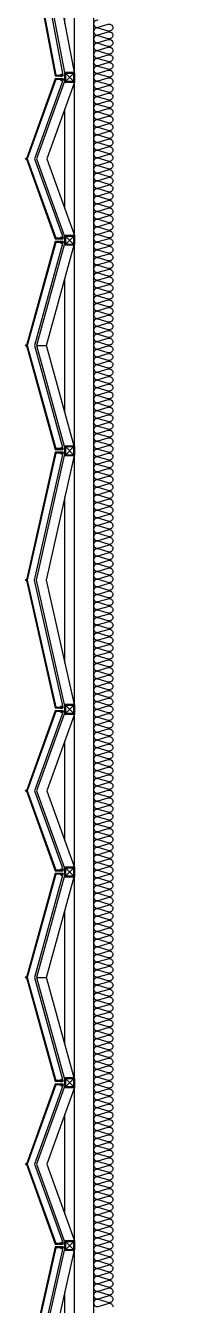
# Model space of a CAD drawing. Header units: millimetres. Extents: x -95754 to 177808, y 34455 to 149960.
# Drawn here: x 91700 to 92464, y 136092 to 142776 of the extents above; entities that cross this region are included whole.
import ezdxf

# ---------------------------------------------------------------- set-up
doc = ezdxf.new("R2010")
doc.units = ezdxf.units.MM
doc.header["$LTSCALE"] = 300
doc.linetypes.add('HID', pattern=[2.8, 1.8, -1])
for name, color, linetype in [('6FIN', 6, 'Continuous'), ('A-하지철물', 55, 'Continuous'), ('alucobond', 4, 'Continuous'), ('ISL', 251, 'Continuous'), ('mold', 4, 'Continuous'), ('SHEET', 6, 'Continuous')]:
    doc.layers.add(name, color=color, linetype=linetype)

# ---------------------------------------------------------------- blocks, each defined once
blk = doc.blocks.new('EX-850-1')
at = {"layer": '6FIN', "elevation": 0}
for points in [[(3.2, 204.1), (46.8, 204.1, 0.414214), (50, 207.3), (50, 250.9, 0.414214), (46.8, 254.1), (3.2, 254.1, 0.414214), (0, 250.9), (0, 207.3, 0.414214)], [(896.8, 204.1), (853.2, 204.1, -0.414214), (850, 207.3), (850, 250.9, -0.414214), (853.2, 254.1), (896.8, 254.1, -0.414214), (900, 250.9), (900, 207.3, -0.414214)]]:
    blk.add_lwpolyline(points, format="xyb", close=True, dxfattribs=at)
at = {"layer": 'A-하지철물'}
for p, q in [((850, 254.1), (50, 254.1)), ((710.9, 204.1), (189.1, 204.1))]:
    blk.add_line(p, q, dxfattribs=at)
at = {"layer": 'A-하지철물', "elevation": 0}
for points in [[(49.9, 254.1), (450, 110.3), (850.1, 254.1)], [(50, 204.1), (50, 200.9), (450, 57.2), (850, 200.9), (850, 204.1)]]:
    blk.add_lwpolyline(points, dxfattribs=at)
at = {"layer": 'A-하지철물'}
blk.add_circle((450, 4.1), 4.07, dxfattribs=at)
at = {"layer": 'alucobond', "color": 251, "linetype": 'HID', "ltscale": 10}
for p, q in [((30.2, 185.1), (41.5, 185.1)), ((31.5, 182.4), (31.5, 187.8)), ((31.5, 186.6), (39.5, 186.6)), ((31.5, 183.6), (39.5, 183.6)), ((32, 189.3), (32.5, 189.3)), ((32, 180.9), (32.5, 180.9)), ((32.5, 180.9), (32.5, 189.3)), ((38, 182.7), (38, 187.4)), ((39.5, 182.7), (39.5, 187.4)), ((869.8, 185.1), (858.5, 185.1)), ((860.5, 182.7), (860.5, 187.4)), ((868.5, 186.6), (860.5, 186.6)), ((868.5, 183.6), (860.5, 183.6)), ((862, 182.7), (862, 187.4)), ((867.5, 180.9), (867.5, 189.3)), ((868, 189.3), (867.5, 189.3)), ((868, 180.9), (867.5, 180.9)), ((868.5, 182.4), (868.5, 187.8))]:
    blk.add_line(p, q, dxfattribs=at)
at = {"layer": 'alucobond'}
for p, q in [((32.5, 195.1), (36.5, 195.1)), ((867.5, 195.1), (863.5, 195.1))]:
    blk.add_line(p, q, dxfattribs=at)
at = {"layer": 'alucobond', "color": 251, "linetype": 'HID', "ltscale": 10}
for points in [[(32, 189.3), (31.5, 187.8)], [(32, 180.9), (31.5, 182.4)], [(868, 189.3), (868.5, 187.8)], [(868, 180.9), (868.5, 182.4)]]:
    blk.add_lwpolyline(points, dxfattribs=at)
at = {"layer": 'alucobond', "elevation": 0}
for points in [[(32.5, 195.1), (32.5, 154.1), (450, 4.1), (867.5, 154.1), (867.5, 195.1)], [(36.5, 195.1), (36.5, 156.9), (450, 8.3), (863.5, 156.9), (863.5, 195.1)]]:
    blk.add_lwpolyline(points, dxfattribs=at)
at = {"layer": 'alucobond', "color": 251, "linetype": 'HID', "ltscale": 10, "elevation": 0}
blk.add_lwpolyline([(36.5, 195.1), (450, 46.6), (863.5, 195.1)], dxfattribs=at)
at = {"layer": 'alucobond', "color": 251, "linetype": 'HID', "ltscale": 10}
for points in [[(39.5, 186.6, -0.666667), (39.5, 183.6, -1.5)], [(860.5, 186.6, 0.666667), (860.5, 183.6, 1.5)]]:
    blk.add_lwpolyline(points, format="xyb", dxfattribs=at)
for centre, start, end in [((38.7, 187.4), 0, 180), ((38.7, 182.7), 180, 0), ((861.3, 187.4), 0, 180), ((861.3, 182.7), 180, 0)]:
    blk.add_arc(centre, 0.75, start, end, dxfattribs=at)
at = {"layer": 'mold', "color": 4}
for points in [[(25, 204.1), (25, 202.6)], [(875, 204.1), (875, 202.6)]]:
    blk.add_lwpolyline(points, dxfattribs=at)
at = {"layer": 'SHEET', "color": 8}
for p, q in [((46.8, 250.9), (3.2, 207.3)), ((3.2, 250.9), (46.8, 207.3)), ((853.2, 250.9), (896.8, 207.3)), ((896.8, 250.9), (853.2, 207.3))]:
    blk.add_line(p, q, dxfattribs=at)
at = {"layer": 'SHEET', "color": 8, "elevation": 0}
for points in [[(3.2, 207.3), (46.8, 207.3), (46.8, 250.9), (3.2, 250.9)], [(896.8, 207.3), (853.2, 207.3), (853.2, 250.9), (896.8, 250.9)]]:
    blk.add_lwpolyline(points, close=True, dxfattribs=at)
blk = doc.blocks.new('EX-1350')
at = {"layer": '6FIN', "elevation": 0}
for points in [[(3.2, 204.1), (46.8, 204.1, 0.414214), (50, 207.3), (50, 250.9, 0.414214), (46.8, 254.1), (3.2, 254.1, 0.414214), (0, 250.9), (0, 207.3, 0.414214)], [(1396.8, 204.1), (1353.2, 204.1, -0.414214), (1350, 207.3), (1350, 250.9, -0.414214), (1353.2, 254.1), (1396.8, 254.1, -0.414214), (1400, 250.9), (1400, 207.3, -0.414214)]]:
    blk.add_lwpolyline(points, format="xyb", close=True, dxfattribs=at)
at = {"layer": 'A-하지철물'}
for p, q in [((1350, 254.1), (50, 254.1)), ((1133.9, 204.1), (266.1, 204.1))]:
    blk.add_line(p, q, dxfattribs=at)
at = {"layer": 'A-하지철물', "elevation": 0}
for points in [[(49.7, 252.7), (700, 106.6), (1350.3, 252.7)], [(50, 254.1), (50, 201.4), (700, 55.3), (1350, 201.4), (1350, 254.1)]]:
    blk.add_lwpolyline(points, dxfattribs=at)
at = {"layer": 'A-하지철물'}
blk.add_circle((700, 4.1), 4.07, dxfattribs=at)
at = {"layer": 'alucobond', "color": 251, "linetype": 'HID', "ltscale": 10}
for p, q in [((30.2, 185.1), (41.5, 185.1)), ((31.5, 182.4), (31.5, 187.8)), ((31.5, 186.6), (39.5, 186.6)), ((31.5, 183.6), (39.5, 183.6)), ((32, 189.3), (32.5, 189.3)), ((32, 180.9), (32.5, 180.9)), ((32.5, 180.9), (32.5, 189.3)), ((38, 182.7), (38, 187.4)), ((39.5, 182.7), (39.5, 187.4)), ((1369.8, 185.1), (1358.5, 185.1)), ((1360.5, 182.7), (1360.5, 187.4)), ((1368.5, 186.6), (1360.5, 186.6)), ((1368.5, 183.6), (1360.5, 183.6)), ((1362, 182.7), (1362, 187.4)), ((1367.5, 180.9), (1367.5, 189.3)), ((1368, 189.3), (1367.5, 189.3)), ((1368, 180.9), (1367.5, 180.9)), ((1368.5, 182.4), (1368.5, 187.8))]:
    blk.add_line(p, q, dxfattribs=at)
at = {"layer": 'alucobond'}
for p, q in [((32.5, 195.1), (36.5, 195.1)), ((1367.5, 195.1), (1363.5, 195.1))]:
    blk.add_line(p, q, dxfattribs=at)
at = {"layer": 'alucobond', "color": 251, "linetype": 'HID', "ltscale": 10, "elevation": 0}
for points in [[(32, 189.3), (31.5, 187.8)], [(32, 180.9), (31.5, 182.4)], [(36.5, 194.2), (700, 45.1), (1363.5, 194.2)], [(1368, 189.3), (1368.5, 187.8)], [(1368, 180.9), (1368.5, 182.4)]]:
    blk.add_lwpolyline(points, dxfattribs=at)
at = {"layer": 'alucobond', "elevation": 0}
for points in [[(32.5, 195.1), (32.5, 154.1), (700, 4.1), (1367.5, 154.1), (1367.5, 195.1)], [(36.5, 195.1), (36.5, 157.3), (700, 8.2), (1363.5, 157.3), (1363.5, 195.1)]]:
    blk.add_lwpolyline(points, dxfattribs=at)
at = {"layer": 'alucobond', "color": 251, "linetype": 'HID', "ltscale": 10, "elevation": 0}
for points in [[(39.5, 186.6, -0.666667), (39.5, 183.6, -1.5)], [(1360.5, 186.6, 0.666667), (1360.5, 183.6, 1.5)]]:
    blk.add_lwpolyline(points, format="xyb", dxfattribs=at)
at = {"layer": 'alucobond', "color": 251, "linetype": 'HID', "ltscale": 10}
for centre, start, end in [((38.7, 187.4), 0, 180), ((38.7, 182.7), 180, 0), ((1361.3, 187.4), 0, 180), ((1361.3, 182.7), 180, 0)]:
    blk.add_arc(centre, 0.75, start, end, dxfattribs=at)
at = {"layer": 'mold', "color": 4, "elevation": 0}
for points in [[(25, 204.1), (25, 202.6)], [(1375, 204.1), (1375, 202.6)]]:
    blk.add_lwpolyline(points, dxfattribs=at)
at = {"layer": 'SHEET', "color": 8}
for p, q in [((46.8, 250.9), (3.2, 207.3)), ((3.2, 250.9), (46.8, 207.3)), ((1353.2, 250.9), (1396.8, 207.3)), ((1396.8, 250.9), (1353.2, 207.3))]:
    blk.add_line(p, q, dxfattribs=at)
at = {"layer": 'SHEET', "color": 8, "elevation": 0}
for points in [[(3.2, 207.3), (46.8, 207.3), (46.8, 250.9), (3.2, 250.9)], [(1396.8, 207.3), (1353.2, 207.3), (1353.2, 250.9), (1396.8, 250.9)]]:
    blk.add_lwpolyline(points, close=True, dxfattribs=at)
blk = doc.blocks.new('EX-1100')
at = {"layer": '6FIN', "elevation": 0}
for points in [[(3.2, 204.1), (46.8, 204.1, 0.414214), (50, 207.3), (50, 250.9, 0.414214), (46.8, 254.1), (3.2, 254.1, 0.414214), (0, 250.9), (0, 207.3, 0.414214)], [(1146.8, 204.1), (1103.2, 204.1, -0.414214), (1100, 207.3), (1100, 250.9, -0.414214), (1103.2, 254.1), (1146.8, 254.1, -0.414214), (1150, 250.9), (1150, 207.3, -0.414214)]]:
    blk.add_lwpolyline(points, format="xyb", close=True, dxfattribs=at)
at = {"layer": 'A-하지철물'}
for p, q in [((1100, 254.1), (50, 254.1)), ((923.1, 204.1), (226.9, 204.1)), ((575, 55.9), (575, 107.8))]:
    blk.add_line(p, q, dxfattribs=at)
at = {"layer": 'A-하지철물', "elevation": 0}
blk.add_lwpolyline([(1100, 201.1), (1100, 253), (575, 107.8), (50, 253), (50, 201.1), (575, 55.9)], close=True, dxfattribs=at)
at = {"layer": 'A-하지철물'}
blk.add_circle((575, 4.1), 4.07, dxfattribs=at)
at = {"layer": 'alucobond', "color": 251, "linetype": 'HID', "ltscale": 10}
for p, q in [((30.2, 185.1), (41.5, 185.1)), ((31.5, 182.4), (31.5, 187.8)), ((31.5, 186.6), (39.5, 186.6)), ((31.5, 183.6), (39.5, 183.6)), ((32, 189.3), (32.5, 189.3)), ((32, 180.9), (32.5, 180.9)), ((32.5, 180.9), (32.5, 189.3)), ((38, 182.7), (38, 187.4)), ((39.5, 182.7), (39.5, 187.4)), ((1119.8, 185.1), (1108.5, 185.1)), ((1110.5, 182.7), (1110.5, 187.4)), ((1118.5, 186.6), (1110.5, 186.6)), ((1118.5, 183.6), (1110.5, 183.6)), ((1112, 182.7), (1112, 187.4)), ((1117.5, 180.9), (1117.5, 189.3)), ((1118, 189.3), (1117.5, 189.3)), ((1118, 180.9), (1117.5, 180.9)), ((1118.5, 182.4), (1118.5, 187.8))]:
    blk.add_line(p, q, dxfattribs=at)
at = {"layer": 'alucobond'}
for p, q in [((32.5, 195.1), (36.5, 195.1)), ((1117.5, 195.1), (1113.5, 195.1))]:
    blk.add_line(p, q, dxfattribs=at)
at = {"layer": 'alucobond', "color": 251, "linetype": 'HID', "ltscale": 10, "elevation": 0}
for points in [[(32, 189.3), (31.5, 187.8)], [(32, 180.9), (31.5, 182.4)], [(36.5, 194.5), (575, 45.6), (1113.5, 194.5)], [(1118, 189.3), (1118.5, 187.8)], [(1118, 180.9), (1118.5, 182.4)]]:
    blk.add_lwpolyline(points, dxfattribs=at)
at = {"layer": 'alucobond', "elevation": 0}
for points in [[(32.5, 195.1), (32.5, 154.1), (575, 4.1), (1117.5, 154.1), (1117.5, 195.1)], [(36.5, 195.1), (36.5, 157.1), (575, 8.2), (1113.5, 157.1), (1113.5, 195.1)], [(1113.5, 195.1), (1113.5, 157.2)]]:
    blk.add_lwpolyline(points, dxfattribs=at)
at = {"layer": 'alucobond', "color": 251, "linetype": 'HID', "ltscale": 10, "elevation": 0}
for points in [[(39.5, 186.6, -0.666667), (39.5, 183.6, -1.5)], [(1110.5, 186.6, 0.666667), (1110.5, 183.6, 1.5)]]:
    blk.add_lwpolyline(points, format="xyb", dxfattribs=at)
at = {"layer": 'alucobond', "color": 251, "linetype": 'HID', "ltscale": 10}
for centre, start, end in [((38.7, 187.4), 0, 180), ((38.7, 182.7), 180, 0), ((1111.3, 187.4), 0, 180), ((1111.3, 182.7), 180, 0)]:
    blk.add_arc(centre, 0.75, start, end, dxfattribs=at)
at = {"layer": 'mold', "color": 4, "elevation": 0}
for points in [[(25, 204.1), (25, 202.6)], [(1125, 204.1), (1125, 202.6)]]:
    blk.add_lwpolyline(points, dxfattribs=at)
at = {"layer": 'SHEET', "color": 8}
for p, q in [((46.8, 250.9), (3.2, 207.3)), ((3.2, 250.9), (46.8, 207.3)), ((1103.2, 250.9), (1146.8, 207.3)), ((1146.8, 250.9), (1103.2, 207.3))]:
    blk.add_line(p, q, dxfattribs=at)
at = {"layer": 'SHEET', "color": 8, "elevation": 0}
for points in [[(3.2, 207.3), (46.8, 207.3), (46.8, 250.9), (3.2, 250.9)], [(1146.8, 207.3), (1103.2, 207.3), (1103.2, 250.9), (1146.8, 250.9)]]:
    blk.add_lwpolyline(points, close=True, dxfattribs=at)
blk = doc.blocks.new('EX-1600')
at = {"layer": '6FIN', "elevation": 0}
for points in [[(3.2, 204.1), (46.8, 204.1, 0.414214), (50, 207.3), (50, 250.9, 0.414214), (46.8, 254.1), (3.2, 254.1, 0.414214), (0, 250.9), (0, 207.3, 0.414214)], [(1646.8, 204.1), (1603.2, 204.1, -0.414214), (1600, 207.3), (1600, 250.9, -0.414214), (1603.2, 254.1), (1646.8, 254.1, -0.414214), (1650, 250.9), (1650, 207.3, -0.414214)]]:
    blk.add_lwpolyline(points, format="xyb", close=True, dxfattribs=at)
at = {"layer": 'A-하지철물'}
for p, q in [((1600, 254.1), (50, 254.1)), ((1344, 204.1), (306, 204.1))]:
    blk.add_line(p, q, dxfattribs=at)
at = {"layer": 'A-하지철물', "elevation": 0}
for points in [[(41.9, 254.1), (825, 105.8), (1608.1, 254.1)], [(50, 204.1), (50, 201.6), (825, 55), (1600, 201.6), (1600, 204.1)]]:
    blk.add_lwpolyline(points, dxfattribs=at)
at = {"layer": 'A-하지철물'}
blk.add_circle((825, 4.1), 4.07, dxfattribs=at)
at = {"layer": 'alucobond', "color": 251, "linetype": 'HID', "ltscale": 10}
for p, q in [((30.2, 185.1), (41.5, 185.1)), ((31.5, 182.4), (31.5, 187.8)), ((31.5, 186.6), (39.5, 186.6)), ((31.5, 183.6), (39.5, 183.6)), ((32, 189.3), (32.5, 189.3)), ((32, 180.9), (32.5, 180.9)), ((32.5, 180.9), (32.5, 189.3)), ((38, 182.7), (38, 187.4)), ((39.5, 182.7), (39.5, 187.4)), ((1619.8, 185.1), (1608.5, 185.1)), ((1610.5, 182.7), (1610.5, 187.4)), ((1618.5, 186.6), (1610.5, 186.6)), ((1618.5, 183.6), (1610.5, 183.6)), ((1612, 182.7), (1612, 187.4)), ((1617.5, 180.9), (1617.5, 189.3)), ((1618, 189.3), (1617.5, 189.3)), ((1618, 180.9), (1617.5, 180.9)), ((1618.5, 182.4), (1618.5, 187.8))]:
    blk.add_line(p, q, dxfattribs=at)
at = {"layer": 'alucobond'}
for p, q in [((32.5, 195.1), (36.5, 195.1)), ((1617.5, 195.1), (1613.5, 195.1))]:
    blk.add_line(p, q, dxfattribs=at)
at = {"layer": 'alucobond', "color": 251, "linetype": 'HID', "ltscale": 10}
for points in [[(32, 189.3), (31.5, 187.8)], [(32, 180.9), (31.5, 182.4)]]:
    blk.add_lwpolyline(points, dxfattribs=at)
at = {"layer": 'alucobond', "elevation": 0}
for points in [[(32.5, 195.1), (32.5, 154.1), (825, 4.1), (1617.5, 154.1), (1617.5, 195.1)], [(36.5, 195.1), (36.5, 157.4), (825, 8.1), (1613.5, 157.4), (1613.5, 195.1)]]:
    blk.add_lwpolyline(points, dxfattribs=at)
at = {"layer": 'alucobond', "color": 251, "linetype": 'HID', "ltscale": 10, "elevation": 0}
for points in [[(36.5, 194), (825, 44.8), (1613.5, 194)], [(1618, 189.3), (1618.5, 187.8)], [(1618, 180.9), (1618.5, 182.4)]]:
    blk.add_lwpolyline(points, dxfattribs=at)
at = {"layer": 'alucobond', "color": 251, "linetype": 'HID', "ltscale": 10}
blk.add_lwpolyline([(39.5, 186.6, -0.666667), (39.5, 183.6, -1.5)], format="xyb", dxfattribs=at)
at = {"layer": 'alucobond', "color": 251, "linetype": 'HID', "ltscale": 10, "elevation": 0}
blk.add_lwpolyline([(1610.5, 186.6, 0.666667), (1610.5, 183.6, 1.5)], format="xyb", dxfattribs=at)
at = {"layer": 'alucobond', "color": 251, "linetype": 'HID', "ltscale": 10}
for centre, start, end in [((38.7, 187.4), 0, 180), ((38.7, 182.7), 180, 0), ((1611.3, 187.4), 0, 180), ((1611.3, 182.7), 180, 0)]:
    blk.add_arc(centre, 0.75, start, end, dxfattribs=at)
at = {"layer": 'mold', "color": 4}
blk.add_lwpolyline([(25, 204.1), (25, 202.6)], dxfattribs=at)
at = {"layer": 'mold', "color": 4, "elevation": 0}
blk.add_lwpolyline([(1625, 204.1), (1625, 202.6)], dxfattribs=at)
at = {"layer": 'SHEET', "color": 8}
for p, q in [((46.8, 250.9), (3.2, 207.3)), ((3.2, 250.9), (46.8, 207.3)), ((1603.2, 250.9), (1646.8, 207.3)), ((1646.8, 250.9), (1603.2, 207.3))]:
    blk.add_line(p, q, dxfattribs=at)
at = {"layer": 'SHEET', "color": 8, "elevation": 0}
for points in [[(3.2, 207.3), (46.8, 207.3), (46.8, 250.9), (3.2, 250.9)], [(1646.8, 207.3), (1603.2, 207.3), (1603.2, 250.9), (1646.8, 250.9)]]:
    blk.add_lwpolyline(points, close=True, dxfattribs=at)

msp = doc.modelspace()

# ---------------------------------------------------------------- linework, layer by layer
at = {"layer": 'ISL', "elevation": 0}
msp.add_lwpolyline([(98853.6, 149105), (92053.6, 149105), (92053.6, 123835)], dxfattribs=at)
msp.add_lwpolyline([(92077.8, 142802.7, 1.372593), (92077.8, 142767.3), (92129.3, 142782.7, -0.509267), (92153.6, 142765, -0.509267), (92129.3, 142747.3), (92077.8, 142762.7, 1.372593), (92077.8, 142727.3), (92129.3, 142742.7, -0.509267), (92153.6, 142725, -0.509267), (92129.3, 142707.3), (92077.8, 142722.7, 1.372593), (92077.8, 142687.3), (92129.3, 142702.7, -0.509267), (92153.6, 142685, -0.509267), (92129.3, 142667.3), (92077.8, 142682.7, 1.372593), (92077.8, 142647.3), (92129.3, 142662.7, -0.509267), (92153.6, 142645, -0.509267), (92129.3, 142627.3), (92077.8, 142642.7, 1.372593), (92077.8, 142607.3), (92129.3, 142622.7, -0.509267), (92153.6, 142605, -0.509267), (92129.3, 142587.3), (92077.8, 142602.7, 1.372593), (92077.8, 142567.3), (92129.3, 142582.7, -0.509267), (92153.6, 142565, -0.509267), (92129.3, 142547.3), (92077.8, 142562.7, 1.372593), (92077.8, 142527.3), (92129.3, 142542.7, -0.509267), (92153.6, 142525, -0.509267), (92129.3, 142507.3), (92077.8, 142522.7, 1.372593), (92077.8, 142487.3), (92129.3, 142502.7, -0.509267), (92153.6, 142485, -0.509267), (92129.3, 142467.3), (92077.8, 142482.7, 1.372593), (92077.8, 142447.3), (92129.3, 142462.7, -0.509267), (92153.6, 142445, -0.509267), (92129.3, 142427.3), (92077.8, 142442.7, 1.372593), (92077.8, 142407.3), (92129.3, 142422.7, -0.509267), (92153.6, 142405, -0.509267), (92129.3, 142387.3), (92077.8, 142402.7, 1.372593), (92077.8, 142367.3), (92129.3, 142382.7, -0.509267), (92153.6, 142365, -0.509267), (92129.3, 142347.3), (92077.8, 142362.7, 1.372593), (92077.8, 142327.3), (92129.3, 142342.7, -0.509267), (92153.6, 142325, -0.509267), (92129.3, 142307.3), (92077.8, 142322.7, 1.372593), (92077.8, 142287.3), (92129.3, 142302.7, -0.509267), (92153.6, 142285, -0.509267), (92129.3, 142267.3), (92077.8, 142282.7, 1.372593), (92077.8, 142247.3), (92129.3, 142262.7, -0.509267), (92153.6, 142245, -0.509267), (92129.3, 142227.3), (92077.8, 142242.7, 1.372593), (92077.8, 142207.3), (92129.3, 142222.7, -0.509267), (92153.6, 142205, -0.509267), (92129.3, 142187.3), (92077.8, 142202.7, 1.372593), (92077.8, 142167.3), (92129.3, 142182.7, -0.509267), (92153.6, 142165, -0.509267), (92129.3, 142147.3), (92077.8, 142162.7, 1.372593), (92077.8, 142127.3), (92129.3, 142142.7, -0.509267), (92153.6, 142125, -0.509267), (92129.3, 142107.3), (92077.8, 142122.7, 1.372593), (92077.8, 142087.3), (92129.3, 142102.7, -0.509267), (92153.6, 142085, -0.509267), (92129.3, 142067.3), (92077.8, 142082.7, 1.372593), (92077.8, 142047.3), (92129.3, 142062.7, -0.509267), (92153.6, 142045, -0.509267), (92129.3, 142027.3), (92077.8, 142042.7, 1.372593), (92077.8, 142007.3), (92129.3, 142022.7, -0.509267), (92153.6, 142005, -0.509267), (92129.3, 141987.3), (92077.8, 142002.7, 1.372593), (92077.8, 141967.3), (92129.3, 141982.7, -0.509267), (92153.6, 141965, -0.509267), (92129.3, 141947.3), (92077.8, 141962.7, 1.372593), (92077.8, 141927.3), (92129.3, 141942.7, -0.509267), (92153.6, 141925, -0.509267), (92129.3, 141907.3), (92077.8, 141922.7, 1.372593), (92077.8, 141887.3), (92129.3, 141902.7, -0.509267), (92153.6, 141885, -0.509267), (92129.3, 141867.3), (92077.8, 141882.7, 1.372593), (92077.8, 141847.3), (92129.3, 141862.7, -0.509267), (92153.6, 141845, -0.509267), (92129.3, 141827.3), (92077.8, 141842.7, 1.372593), (92077.8, 141807.3), (92129.3, 141822.7, -0.509267), (92153.6, 141805, -0.509267), (92129.3, 141787.3), (92077.8, 141802.7, 1.372593), (92077.8, 141767.3), (92129.3, 141782.7, -0.509267), (92153.6, 141765, -0.509267), (92129.3, 141747.3), (92077.8, 141762.7, 1.372593), (92077.8, 141727.3), (92129.3, 141742.7, -0.509267), (92153.6, 141725, -0.509267), (92129.3, 141707.3), (92077.8, 141722.7, 1.372593), (92077.8, 141687.3), (92129.3, 141702.7, -0.509267), (92153.6, 141685, -0.509267), (92129.3, 141667.3), (92077.8, 141682.7, 1.372593), (92077.8, 141647.3), (92129.3, 141662.7, -0.509267), (92153.6, 141645, -0.509267), (92129.3, 141627.3), (92077.8, 141642.7, 1.372593), (92077.8, 141607.3), (92129.3, 141622.7, -0.509267), (92153.6, 141605, -0.509267), (92129.3, 141587.3), (92077.8, 141602.7, 1.372593), (92077.8, 141567.3), (92129.3, 141582.7, -0.509267), (92153.6, 141565, -0.509267), (92129.3, 141547.3), (92077.8, 141562.7, 1.372593), (92077.8, 141527.3), (92129.3, 141542.7, -0.509267), (92153.6, 141525, -0.509267), (92129.3, 141507.3), (92077.8, 141522.7, 1.372593), (92077.8, 141487.3), (92129.3, 141502.7, -0.509267), (92153.6, 141485, -0.509267), (92129.3, 141467.3), (92077.8, 141482.7, 1.372593), (92077.8, 141447.3), (92129.3, 141462.7, -0.509267), (92153.6, 141445, -0.509267), (92129.3, 141427.3), (92077.8, 141442.7, 1.372593), (92077.8, 141407.3), (92129.3, 141422.7, -0.509267), (92153.6, 141405, -0.509267), (92129.3, 141387.3), (92077.8, 141402.7, 1.372593), (92077.8, 141367.3), (92129.3, 141382.7, -0.509267), (92153.6, 141365, -0.509267), (92129.3, 141347.3), (92077.8, 141362.7, 1.372593), (92077.8, 141327.3), (92129.3, 141342.7, -0.509267), (92153.6, 141325, -0.509267), (92129.3, 141307.3), (92077.8, 141322.7, 1.372593), (92077.8, 141287.3), (92129.3, 141302.7, -0.509267), (92153.6, 141285, -0.509267), (92129.3, 141267.3), (92077.8, 141282.7, 1.372593), (92077.8, 141247.3), (92129.3, 141262.7, -0.509267), (92153.6, 141245, -0.509267), (92129.3, 141227.3), (92077.8, 141242.7, 1.372593), (92077.8, 141207.3), (92129.3, 141222.7, -0.509267), (92153.6, 141205, -0.509267), (92129.3, 141187.3), (92077.8, 141202.7, 1.372593), (92077.8, 141167.3), (92129.3, 141182.7, -0.509267), (92153.6, 141165, -0.509267), (92129.3, 141147.3), (92077.8, 141162.7, 1.372593), (92077.8, 141127.3), (92129.3, 141142.7, -0.509267), (92153.6, 141125, -0.509267), (92129.3, 141107.3), (92077.8, 141122.7, 1.372593), (92077.8, 141087.3), (92129.3, 141102.7, -0.509267), (92153.6, 141085, -0.509267), (92129.3, 141067.3), (92077.8, 141082.7, 1.372593), (92077.8, 141047.3), (92129.3, 141062.7, -0.509267), (92153.6, 141045, -0.509267), (92129.3, 141027.3), (92077.8, 141042.7, 1.372593), (92077.8, 141007.3), (92129.3, 141022.7, -0.509267), (92153.6, 141005, -0.509267), (92129.3, 140987.3), (92077.8, 141002.7, 1.372593), (92077.8, 140967.3), (92129.3, 140982.7, -0.509267), (92153.6, 140965, -0.509267), (92129.3, 140947.3), (92077.8, 140962.7, 1.372593), (92077.8, 140927.3), (92129.3, 140942.7, -0.509267), (92153.6, 140925, -0.509267), (92129.3, 140907.3), (92077.8, 140922.7, 1.372593), (92077.8, 140887.3), (92129.3, 140902.7, -0.509267), (92153.6, 140885, -0.509267), (92129.3, 140867.3), (92077.8, 140882.7, 1.372593), (92077.8, 140847.3), (92129.3, 140862.7, -0.509267), (92153.6, 140845, -0.509267), (92129.3, 140827.3), (92077.8, 140842.7, 1.372593), (92077.8, 140807.3), (92129.3, 140822.7, -0.509267), (92153.6, 140805, -0.509267), (92129.3, 140787.3), (92077.8, 140802.7, 1.372593), (92077.8, 140767.3), (92129.3, 140782.7, -0.509267), (92153.6, 140765, -0.509267), (92129.3, 140747.3), (92077.8, 140762.7, 1.372593), (92077.8, 140727.3), (92129.3, 140742.7, -0.509267), (92153.6, 140725, -0.509267), (92129.3, 140707.3), (92077.8, 140722.7, 1.372593), (92077.8, 140687.3), (92129.3, 140702.7, -0.509267), (92153.6, 140685, -0.509267), (92129.3, 140667.3), (92077.8, 140682.7, 1.372593), (92077.8, 140647.3), (92129.3, 140662.7, -0.509267), (92153.6, 140645, -0.509267), (92129.3, 140627.3), (92077.8, 140642.7, 1.372593), (92077.8, 140607.3), (92129.3, 140622.7, -0.509267), (92153.6, 140605, -0.509267), (92129.3, 140587.3), (92077.8, 140602.7, 1.372593), (92077.8, 140567.3), (92129.3, 140582.7, -0.509267), (92153.6, 140565, -0.509267), (92129.3, 140547.3), (92077.8, 140562.7, 1.372593), (92077.8, 140527.3), (92129.3, 140542.7, -0.509267), (92153.6, 140525, -0.509267), (92129.3, 140507.3), (92077.8, 140522.7, 1.372593), (92077.8, 140487.3), (92129.3, 140502.7, -0.509267), (92153.6, 140485, -0.509267), (92129.3, 140467.3), (92077.8, 140482.7, 1.372593), (92077.8, 140447.3), (92129.3, 140462.7, -0.509267), (92153.6, 140445, -0.509267), (92129.3, 140427.3), (92077.8, 140442.7, 1.372593), (92077.8, 140407.3), (92129.3, 140422.7, -0.509267), (92153.6, 140405, -0.509267), (92129.3, 140387.3), (92077.8, 140402.7, 1.372593), (92077.8, 140367.3), (92129.3, 140382.7, -0.509267), (92153.6, 140365, -0.509267), (92129.3, 140347.3), (92077.8, 140362.7, 1.372593), (92077.8, 140327.3), (92129.3, 140342.7, -0.509267), (92153.6, 140325, -0.509267), (92129.3, 140307.3), (92077.8, 140322.7, 1.372593), (92077.8, 140287.3), (92129.3, 140302.7, -0.509267), (92153.6, 140285, -0.509267), (92129.3, 140267.3), (92077.8, 140282.7, 1.372593), (92077.8, 140247.3), (92129.3, 140262.7, -0.509267), (92153.6, 140245, -0.509267), (92129.3, 140227.3), (92077.8, 140242.7, 1.372593), (92077.8, 140207.3), (92129.3, 140222.7, -0.509267), (92153.6, 140205, -0.509267), (92129.3, 140187.3), (92077.8, 140202.7, 1.372593), (92077.8, 140167.3), (92129.3, 140182.7, -0.509267), (92153.6, 140165, -0.509267), (92129.3, 140147.3), (92077.8, 140162.7, 1.372593), (92077.8, 140127.3), (92129.3, 140142.7, -0.509267), (92153.6, 140125, -0.509267), (92129.3, 140107.3), (92077.8, 140122.7, 1.372593), (92077.8, 140087.3), (92129.3, 140102.7, -0.509267), (92153.6, 140085, -0.509267), (92129.3, 140067.3), (92077.8, 140082.7, 1.372593), (92077.8, 140047.3), (92129.3, 140062.7, -0.509267), (92153.6, 140045, -0.509267), (92129.3, 140027.3), (92077.8, 140042.7, 1.372593), (92077.8, 140007.3), (92129.3, 140022.7, -0.509267), (92153.6, 140005, -0.509267), (92129.3, 139987.3), (92077.8, 140002.7, 1.372593), (92077.8, 139967.3), (92129.3, 139982.7, -0.509267), (92153.6, 139965, -0.509267), (92129.3, 139947.3), (92077.8, 139962.7, 1.372593), (92077.8, 139927.3), (92129.3, 139942.7, -0.509267), (92153.6, 139925, -0.509267), (92129.3, 139907.3), (92077.8, 139922.7, 1.372593), (92077.8, 139887.3), (92129.3, 139902.7, -0.509267), (92153.6, 139885, -0.509267), (92129.3, 139867.3), (92077.8, 139882.7, 1.372593), (92077.8, 139847.3), (92129.3, 139862.7, -0.509267), (92153.6, 139845, -0.509267), (92129.3, 139827.3), (92077.8, 139842.7, 1.372593), (92077.8, 139807.3), (92129.3, 139822.7, -0.509267), (92153.6, 139805, -0.509267), (92129.3, 139787.3), (92077.8, 139802.7, 1.372593), (92077.8, 139767.3), (92129.3, 139782.7, -0.509267), (92153.6, 139765, -0.509267), (92129.3, 139747.3), (92077.8, 139762.7, 1.372593), (92077.8, 139727.3), (92129.3, 139742.7, -0.509267), (92153.6, 139725, -0.509267), (92129.3, 139707.3), (92077.8, 139722.7, 1.372593), (92077.8, 139687.3), (92129.3, 139702.7, -0.509267), (92153.6, 139685, -0.509267), (92129.3, 139667.3), (92077.8, 139682.7, 1.372593), (92077.8, 139647.3), (92129.3, 139662.7, -0.509267), (92153.6, 139645, -0.509267), (92129.3, 139627.3), (92077.8, 139642.7, 1.372593), (92077.8, 139607.3), (92129.3, 139622.7, -0.509267), (92153.6, 139605, -0.509267), (92129.3, 139587.3), (92077.8, 139602.7, 1.372593), (92077.8, 139567.3), (92129.3, 139582.7, -0.509267), (92153.6, 139565, -0.509267), (92129.3, 139547.3), (92077.8, 139562.7, 1.372593), (92077.8, 139527.3), (92129.3, 139542.7, -0.509267), (92153.6, 139525, -0.509267), (92129.3, 139507.3), (92077.8, 139522.7, 1.372593), (92077.8, 139487.3), (92129.3, 139502.7, -0.509267), (92153.6, 139485, -0.509267), (92129.3, 139467.3), (92077.8, 139482.7, 1.372593), (92077.8, 139447.3), (92129.3, 139462.7, -0.509267), (92153.6, 139445, -0.509267), (92129.3, 139427.3), (92077.8, 139442.7, 1.372593), (92077.8, 139407.3), (92129.3, 139422.7, -0.509267), (92153.6, 139405, -0.509267), (92129.3, 139387.3), (92077.8, 139402.7, 1.372593), (92077.8, 139367.3), (92129.3, 139382.7, -0.509267), (92153.6, 139365, -0.509267), (92129.3, 139347.3), (92077.8, 139362.7, 1.372593), (92077.8, 139327.3), (92129.3, 139342.7, -0.509267), (92153.6, 139325, -0.509267), (92129.3, 139307.3), (92077.8, 139322.7, 1.372593), (92077.8, 139287.3), (92129.3, 139302.7, -0.509267), (92153.6, 139285, -0.509267), (92129.3, 139267.3), (92077.8, 139282.7, 1.372593), (92077.8, 139247.3), (92129.3, 139262.7, -0.509267), (92153.6, 139245, -0.509267), (92129.3, 139227.3), (92077.8, 139242.7, 1.372593), (92077.8, 139207.3), (92129.3, 139222.7, -0.509267), (92153.6, 139205, -0.509267), (92129.3, 139187.3), (92077.8, 139202.7, 1.372593), (92077.8, 139167.3), (92129.3, 139182.7, -0.509267), (92153.6, 139165, -0.509267), (92129.3, 139147.3), (92077.8, 139162.7, 1.372593), (92077.8, 139127.3), (92129.3, 139142.7, -0.509267), (92153.6, 139125, -0.509267), (92129.3, 139107.3), (92077.8, 139122.7, 1.372593), (92077.8, 139087.3), (92129.3, 139102.7, -0.509267), (92153.6, 139085, -0.509267), (92129.3, 139067.3), (92077.8, 139082.7, 1.372593), (92077.8, 139047.3), (92129.3, 139062.7, -0.509267), (92153.6, 139045, -0.509267), (92129.3, 139027.3), (92077.8, 139042.7, 1.372593), (92077.8, 139007.3), (92129.3, 139022.7, -0.509267), (92153.6, 139005, -0.509267), (92129.3, 138987.3), (92077.8, 139002.7, 1.372593), (92077.8, 138967.3), (92129.3, 138982.7, -0.509267), (92153.6, 138965, -0.509267), (92129.3, 138947.3), (92077.8, 138962.7, 1.372593), (92077.8, 138927.3), (92129.3, 138942.7, -0.509267), (92153.6, 138925, -0.509267), (92129.3, 138907.3), (92077.8, 138922.7, 1.372593), (92077.8, 138887.3), (92129.3, 138902.7, -0.509267), (92153.6, 138885, -0.509267), (92129.3, 138867.3), (92077.8, 138882.7, 1.372593), (92077.8, 138847.3), (92129.3, 138862.7, -0.509267), (92153.6, 138845, -0.509267), (92129.3, 138827.3), (92077.8, 138842.7, 1.372593), (92077.8, 138807.3), (92129.3, 138822.7, -0.509267), (92153.6, 138805, -0.509267), (92129.3, 138787.3), (92077.8, 138802.7, 1.372593), (92077.8, 138767.3), (92129.3, 138782.7, -0.509267), (92153.6, 138765, -0.509267), (92129.3, 138747.3), (92077.8, 138762.7, 1.372593), (92077.8, 138727.3), (92129.3, 138742.7, -0.509267), (92153.6, 138725, -0.509267), (92129.3, 138707.3), (92077.8, 138722.7, 1.372593), (92077.8, 138687.3), (92129.3, 138702.7, -0.509267), (92153.6, 138685, -0.509267), (92129.3, 138667.3), (92077.8, 138682.7, 1.372593), (92077.8, 138647.3), (92129.3, 138662.7, -0.509267), (92153.6, 138645, -0.509267), (92129.3, 138627.3), (92077.8, 138642.7, 1.372593), (92077.8, 138607.3), (92129.3, 138622.7, -0.509267), (92153.6, 138605, -0.509267), (92129.3, 138587.3), (92077.8, 138602.7, 1.372593), (92077.8, 138567.3), (92129.3, 138582.7, -0.509267), (92153.6, 138565, -0.509267), (92129.3, 138547.3), (92077.8, 138562.7, 1.372593), (92077.8, 138527.3), (92129.3, 138542.7, -0.509267), (92153.6, 138525, -0.509267), (92129.3, 138507.3), (92077.8, 138522.7, 1.372593), (92077.8, 138487.3), (92129.3, 138502.7, -0.509267), (92153.6, 138485, -0.509267), (92129.3, 138467.3), (92077.8, 138482.7, 1.372593), (92077.8, 138447.3), (92129.3, 138462.7, -0.509267), (92153.6, 138445, -0.509267), (92129.3, 138427.3), (92077.8, 138442.7, 1.372593), (92077.8, 138407.3), (92129.3, 138422.7, -0.509267), (92153.6, 138405, -0.509267), (92129.3, 138387.3), (92077.8, 138402.7, 1.372593), (92077.8, 138367.3), (92129.3, 138382.7, -0.509267), (92153.6, 138365, -0.509267), (92129.3, 138347.3), (92077.8, 138362.7, 1.372593), (92077.8, 138327.3), (92129.3, 138342.7, -0.509267), (92153.6, 138325, -0.509267), (92129.3, 138307.3), (92077.8, 138322.7, 1.372593), (92077.8, 138287.3), (92129.3, 138302.7, -0.509267), (92153.6, 138285, -0.509267), (92129.3, 138267.3), (92077.8, 138282.7, 1.372593), (92077.8, 138247.3), (92129.3, 138262.7, -0.509267), (92153.6, 138245, -0.509267), (92129.3, 138227.3), (92077.8, 138242.7, 1.372593), (92077.8, 138207.3), (92129.3, 138222.7, -0.509267), (92153.6, 138205, -0.509267), (92129.3, 138187.3), (92077.8, 138202.7, 1.372593), (92077.8, 138167.3), (92129.3, 138182.7, -0.509267), (92153.6, 138165, -0.509267), (92129.3, 138147.3), (92077.8, 138162.7, 1.372593), (92077.8, 138127.3), (92129.3, 138142.7, -0.509267), (92153.6, 138125, -0.509267), (92129.3, 138107.3), (92077.8, 138122.7, 1.372593), (92077.8, 138087.3), (92129.3, 138102.7, -0.509267), (92153.6, 138085, -0.509267), (92129.3, 138067.3), (92077.8, 138082.7, 1.372593), (92077.8, 138047.3), (92129.3, 138062.7, -0.509267), (92153.6, 138045, -0.509267), (92129.3, 138027.3), (92077.8, 138042.7, 1.372593), (92077.8, 138007.3), (92129.3, 138022.7, -0.509267), (92153.6, 138005, -0.509267), (92129.3, 137987.3), (92077.8, 138002.7, 1.372593), (92077.8, 137967.3), (92129.3, 137982.7, -0.509267), (92153.6, 137965, -0.509267), (92129.3, 137947.3), (92077.8, 137962.7, 1.372593), (92077.8, 137927.3), (92129.3, 137942.7, -0.509267), (92153.6, 137925, -0.509267), (92129.3, 137907.3), (92077.8, 137922.7, 1.372593), (92077.8, 137887.3), (92129.3, 137902.7, -0.509267), (92153.6, 137885, -0.509267), (92129.3, 137867.3), (92077.8, 137882.7, 1.372593), (92077.8, 137847.3), (92129.3, 137862.7, -0.509267), (92153.6, 137845, -0.509267), (92129.3, 137827.3), (92077.8, 137842.7, 1.372593), (92077.8, 137807.3), (92129.3, 137822.7, -0.509267), (92153.6, 137805, -0.509267), (92129.3, 137787.3), (92077.8, 137802.7, 1.372593), (92077.8, 137767.3), (92129.3, 137782.7, -0.509267), (92153.6, 137765, -0.509267), (92129.3, 137747.3), (92077.8, 137762.7, 1.372593), (92077.8, 137727.3), (92129.3, 137742.7, -0.509267), (92153.6, 137725, -0.509267), (92129.3, 137707.3), (92077.8, 137722.7, 1.372593), (92077.8, 137687.3), (92129.3, 137702.7, -0.509267), (92153.6, 137685, -0.509267), (92129.3, 137667.3), (92077.8, 137682.7, 1.372593), (92077.8, 137647.3), (92129.3, 137662.7, -0.509267), (92153.6, 137645, -0.509267), (92129.3, 137627.3), (92077.8, 137642.7, 1.372593), (92077.8, 137607.3), (92129.3, 137622.7, -0.509267), (92153.6, 137605, -0.509267), (92129.3, 137587.3), (92077.8, 137602.7, 1.372593), (92077.8, 137567.3), (92129.3, 137582.7, -0.509267), (92153.6, 137565, -0.509267), (92129.3, 137547.3), (92077.8, 137562.7, 1.372593), (92077.8, 137527.3), (92129.3, 137542.7, -0.509267), (92153.6, 137525, -0.509267), (92129.3, 137507.3), (92077.8, 137522.7, 1.372593), (92077.8, 137487.3), (92129.3, 137502.7, -0.509267), (92153.6, 137485, -0.509267), (92129.3, 137467.3), (92077.8, 137482.7, 1.372593), (92077.8, 137447.3), (92129.3, 137462.7, -0.509267), (92153.6, 137445, -0.509267), (92129.3, 137427.3), (92077.8, 137442.7, 1.372593), (92077.8, 137407.3), (92129.3, 137422.7, -0.509267), (92153.6, 137405, -0.509267), (92129.3, 137387.3), (92077.8, 137402.7, 1.372593), (92077.8, 137367.3), (92129.3, 137382.7, -0.509267), (92153.6, 137365, -0.509267), (92129.3, 137347.3), (92077.8, 137362.7, 1.372593), (92077.8, 137327.3), (92129.3, 137342.7, -0.509267), (92153.6, 137325, -0.509267), (92129.3, 137307.3), (92077.8, 137322.7, 1.372593), (92077.8, 137287.3), (92129.3, 137302.7, -0.509267), (92153.6, 137285, -0.509267), (92129.3, 137267.3), (92077.8, 137282.7, 1.372593), (92077.8, 137247.3), (92129.3, 137262.7, -0.509267), (92153.6, 137245, -0.509267), (92129.3, 137227.3), (92077.8, 137242.7, 1.372593), (92077.8, 137207.3), (92129.3, 137222.7, -0.509267), (92153.6, 137205, -0.509267), (92129.3, 137187.3), (92077.8, 137202.7, 1.372593), (92077.8, 137167.3), (92129.3, 137182.7, -0.509267), (92153.6, 137165, -0.509267), (92129.3, 137147.3), (92077.8, 137162.7, 1.372593), (92077.8, 137127.3), (92129.3, 137142.7, -0.509267), (92153.6, 137125, -0.509267), (92129.3, 137107.3), (92077.8, 137122.7, 1.372593), (92077.8, 137087.3), (92129.3, 137102.7, -0.509267), (92153.6, 137085, -0.509267), (92129.3, 137067.3), (92077.8, 137082.7, 1.372593), (92077.8, 137047.3), (92129.3, 137062.7, -0.509267), (92153.6, 137045, -0.509267), (92129.3, 137027.3), (92077.8, 137042.7, 1.372593), (92077.8, 137007.3), (92129.3, 137022.7, -0.509267), (92153.6, 137005, -0.509267), (92129.3, 136987.3), (92077.8, 137002.7, 1.372593), (92077.8, 136967.3), (92129.3, 136982.7, -0.509267), (92153.6, 136965, -0.509267), (92129.3, 136947.3), (92077.8, 136962.7, 1.372593), (92077.8, 136927.3), (92129.3, 136942.7, -0.509267), (92153.6, 136925, -0.509267), (92129.3, 136907.3), (92077.8, 136922.7, 1.372593), (92077.8, 136887.3), (92129.3, 136902.7, -0.509267), (92153.6, 136885, -0.509267), (92129.3, 136867.3), (92077.8, 136882.7, 1.372593), (92077.8, 136847.3), (92129.3, 136862.7, -0.509267), (92153.6, 136845, -0.509267), (92129.3, 136827.3), (92077.8, 136842.7, 1.372593), (92077.8, 136807.3), (92129.3, 136822.7, -0.509267), (92153.6, 136805, -0.509267), (92129.3, 136787.3), (92077.8, 136802.7, 1.372593), (92077.8, 136767.3), (92129.3, 136782.7, -0.509267), (92153.6, 136765, -0.509267), (92129.3, 136747.3), (92077.8, 136762.7, 1.372593), (92077.8, 136727.3), (92129.3, 136742.7, -0.509267), (92153.6, 136725, -0.509267), (92129.3, 136707.3), (92077.8, 136722.7, 1.372593), (92077.8, 136687.3), (92129.3, 136702.7, -0.509267), (92153.6, 136685, -0.509267), (92129.3, 136667.3), (92077.8, 136682.7, 1.372593), (92077.8, 136647.3), (92129.3, 136662.7, -0.509267), (92153.6, 136645, -0.509267), (92129.3, 136627.3), (92077.8, 136642.7, 1.372593), (92077.8, 136607.3), (92129.3, 136622.7, -0.509267), (92153.6, 136605, -0.509267), (92129.3, 136587.3), (92077.8, 136602.7, 1.372593), (92077.8, 136567.3), (92129.3, 136582.7, -0.509267), (92153.6, 136565, -0.509267), (92129.3, 136547.3), (92077.8, 136562.7, 1.372593), (92077.8, 136527.3), (92129.3, 136542.7, -0.509267), (92153.6, 136525, -0.509267), (92129.3, 136507.3), (92077.8, 136522.7, 1.372593), (92077.8, 136487.3), (92129.3, 136502.7, -0.509267), (92153.6, 136485, -0.509267), (92129.3, 136467.3), (92077.8, 136482.7, 1.372593), (92077.8, 136447.3), (92129.3, 136462.7, -0.509267), (92153.6, 136445, -0.509267), (92129.3, 136427.3), (92077.8, 136442.7, 1.372593), (92077.8, 136407.3), (92129.3, 136422.7, -0.509267), (92153.6, 136405, -0.509267), (92129.3, 136387.3), (92077.8, 136402.7, 1.372593), (92077.8, 136367.3), (92129.3, 136382.7, -0.509267), (92153.6, 136365, -0.509267), (92129.3, 136347.3), (92077.8, 136362.7, 1.372593), (92077.8, 136327.3), (92129.3, 136342.7, -0.509267), (92153.6, 136325, -0.509267), (92129.3, 136307.3), (92077.8, 136322.7, 1.372593), (92077.8, 136287.3), (92129.3, 136302.7, -0.509267), (92153.6, 136285, -0.509267), (92129.3, 136267.3), (92077.8, 136282.7, 1.372593), (92077.8, 136247.3), (92129.3, 136262.7, -0.509267), (92153.6, 136245, -0.509267), (92129.3, 136227.3), (92077.8, 136242.7, 1.372593), (92077.8, 136207.3), (92129.3, 136222.7, -0.509267), (92153.6, 136205, -0.509267), (92129.3, 136187.3), (92077.8, 136202.7, 1.372593), (92077.8, 136167.3), (92129.3, 136182.7, -0.509267), (92153.6, 136165, -0.509267), (92129.3, 136147.3), (92077.8, 136162.7, 1.372593), (92077.8, 136127.3), (92129.3, 136142.7, -0.509267), (92153.6, 136125, -0.509267), (92129.3, 136107.3), (92077.8, 136122.7, 1.372593), (92077.8, 136087.3), (92129.3, 136102.7, -0.509267), (92153.6, 136085, -0.509267)], format="xyb", dxfattribs=at)

# ---------------------------------------------------------------- block references
at = {"layer": 'A-하지철물', "rotation": 270}
for name, p in [('EX-1600', (91699.5, 144130)), ('EX-850-1', (91699.5, 142530)), ('EX-1100', (91699.5, 141680)), ('EX-1350', (91699.5, 140580)), ('EX-850-1', (91699.5, 139230)), ('EX-1100', (91699.5, 138380)), ('EX-850-1', (91699.5, 137280)), ('EX-1350', (91699.5, 136430))]:
    msp.add_blockref(name, p, dxfattribs=at)

doc.saveas('drawing.dxf')
